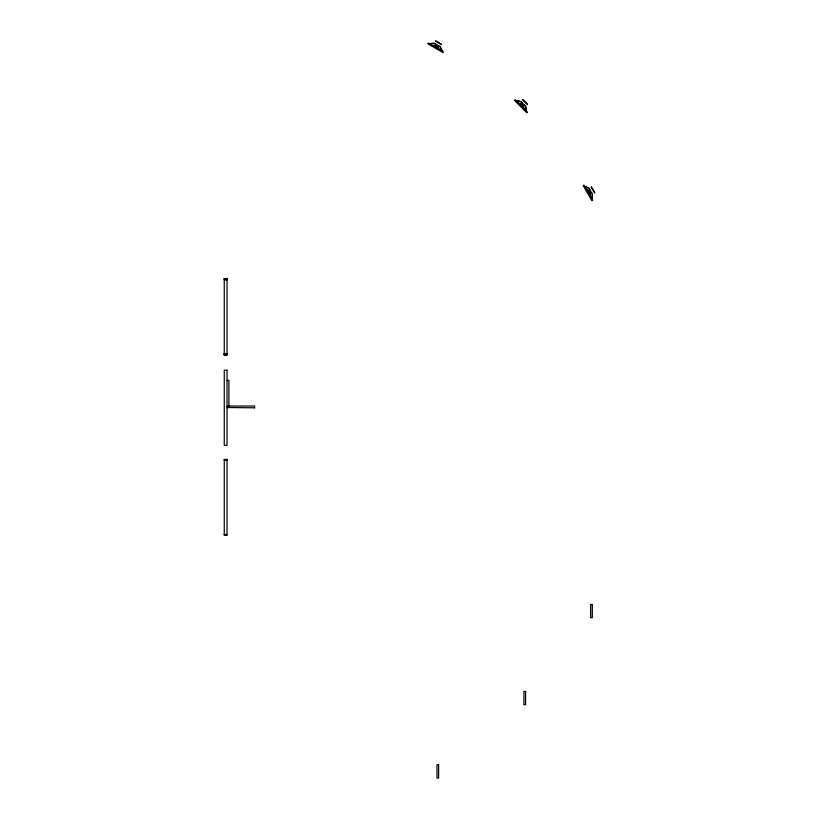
<?xml version="1.0" encoding="UTF-8"?>
<svg xmlns="http://www.w3.org/2000/svg" width="819" height="819" viewBox="0 0 819 819"><rect width="100%" height="100%" fill="white"/><g stroke="black" fill="none" stroke-linecap="round" stroke-linejoin="round"><path stroke-width="1.23" d="M592.413 195.342L592.229 198.29M433.128 43.274L430.18 43.458M224.263 278.747L227.027 278.747M224.263 278.921L227.027 278.921M224.263 279.402L227.027 279.514M224.263 280.067L227.027 280.067M224.263 353.654L227.027 353.654M224.263 353.88L227.027 353.88M224.263 354.054L227.027 354.054M224.263 354.535L227.027 354.535M224.263 354.647L227.027 354.647M227.139 380.405L228.91 380.405L228.91 406.92L228.03 406.92M254.648 407.801L228.061 407.534M224.263 459.725L227.027 459.725M224.263 459.95L227.027 459.961M224.263 534.531L227.027 534.531M224.263 534.868L227.027 534.868M519.737 101.249L516.84 100.676M588.032 187.746L585.38 186.435M435.892 40.95L441.359 44.103M435.411 41.073L441.492 44.584M434.183 43.202L440.264 46.714M428.224 43.008L443.448 51.792M427.784 43.765L443.007 52.549M523.013 99.723L527.467 104.187M522.512 99.723L527.477 104.689M520.771 101.464L525.737 106.419M515.069 99.723L527.497 112.152M514.445 100.348L526.873 112.766M442.035 50.307L440.724 47.656M591.584 187.111L594.737 192.578M591.103 186.988L594.614 193.059M588.974 188.216L592.485 194.287M583.916 185.063L592.7 200.276M583.159 185.493L591.942 200.716M526.525 110.35L525.941 107.453M254.586 407.801L254.586 406.029L228.061 406.029L228.061 406.685M439.854 46.478A3.972 0.85 61.8 0 1 441.605 50.727M439.158 49.314A3.972 2.047 44.4 0 1 438.738 45.833M435.698 44.083A3.972 2.047 15.6 0 1 432.473 45.454M430.026 44.042A3.972 0.85 -1.8 0 1 434.592 43.438M592.25 193.878A3.972 0.85 -88.2 0 1 591.646 198.444M590.233 195.997A3.972 2.047 74.4 0 1 591.605 192.772M584.961 186.865A3.972 0.85 28.2 0 1 589.209 188.616M589.854 189.732A3.972 2.047 45.6 0 1 586.373 189.312M525.399 106.091A3.972 0.85 76.8 0 1 525.993 110.647M523.996 108.651A3.972 2.047 59.4 0 1 524.498 105.18M516.543 101.198A3.972 0.85 13.2 0 1 521.109 101.791M522.01 102.703A3.972 2.047 30.6 0 1 518.54 103.194M227.058 406.685C228.132 410.063 229.678 404.299 227.058 406.685M227.027 278.521L224.263 278.521L224.263 355.2L227.027 355.2L227.027 278.521M227.027 370.229L224.263 370.188L224.263 445.362L227.027 445.362L227.027 370.188M227.027 459.398L224.263 459.398L224.263 535.094L227.027 535.083L227.027 459.398M592.311 604.473L590.653 604.473L590.653 617.731L592.311 617.731L592.311 604.473M525.583 691.431L523.925 691.431L523.925 704.698L525.583 704.698L525.583 691.431M438.615 764.792L436.967 764.792L436.967 778.05L438.615 778.05L438.615 764.792M437.397 46.755A1.566 0.86 35 0 0 436.926 45.465A1.566 0.86 25 0 0 435.575 45.7A1.566 0.86 25 0 0 436.107 46.888A1.566 0.86 35 0 0 437.397 46.755M589.987 192.895A1.566 0.86 65 0 0 590.223 191.544A1.566 0.86 55 0 0 588.933 191.073A1.566 0.86 55 0 0 588.81 192.363A1.566 0.86 65 0 0 589.987 192.895M522.962 105.723A1.566 0.86 50 0 0 522.839 104.351A1.566 0.86 40 0 0 521.478 104.238A1.566 0.86 40 0 0 521.683 105.508A1.566 0.86 50 0 0 522.962 105.723"/></g></svg>
